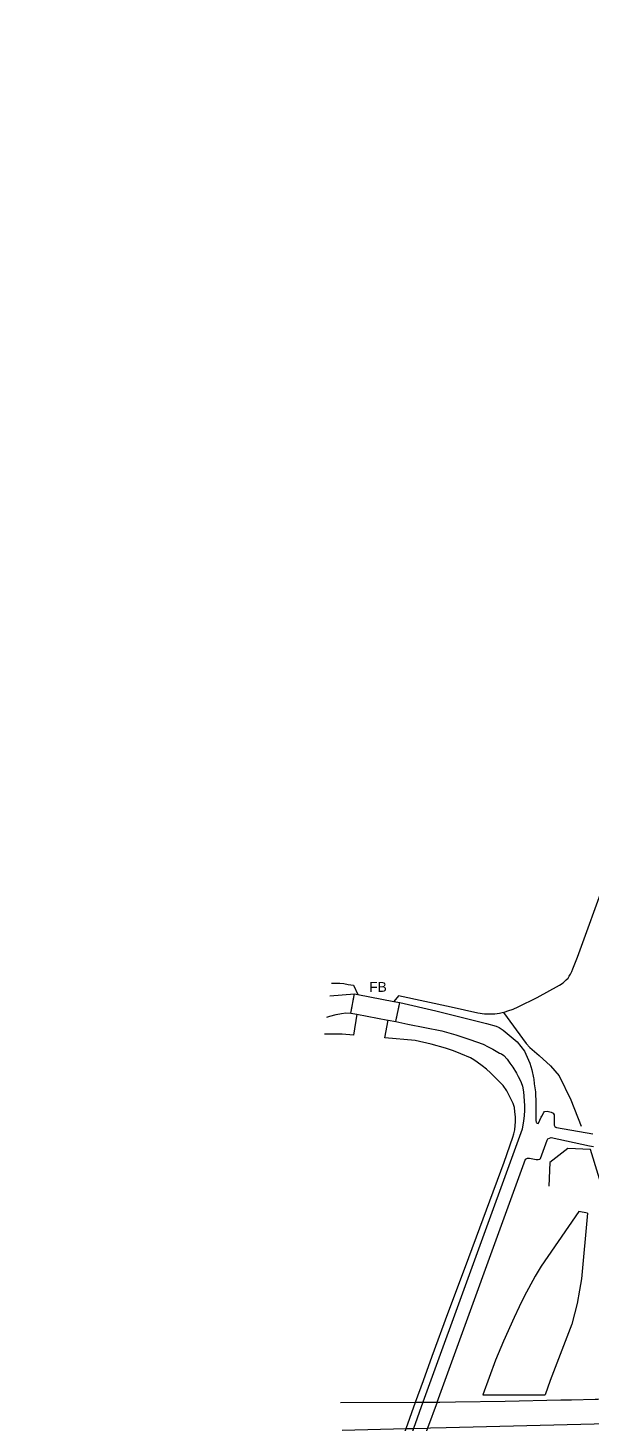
# Model space of a CAD drawing. Header units: millimetres. Extents: x 111502 to 977541, y 8702 to 1044108.
# Drawn here: x 488113.7 to 488200.4, y 240365.3 to 240579.9 of the extents above; entities that cross this region are included whole.
import ezdxf

# ---------------------------------------------------------------- set-up
doc = ezdxf.new("R2010")
doc.units = ezdxf.units.MM
doc.header["$LTSCALE"] = 0.25
doc.linetypes.add('DASHED2', pattern=[9.525, 6.35, -3.175])
doc.layers.add('E HVSS As Laid HV', color=10, linetype='Continuous')
doc.layers.add('X HVSS Site Background', color=8, linetype='Continuous')
doc.styles.add('OS Master Map$1$Standard', font='txt')

# ---------------------------------------------------------------- blocks, each defined once
blk = doc.blocks.new('OS MAP 060722')
at = {"layer": 'X HVSS Site Background', "flags": 128}
for points in [[(-623.78, 1302.29), (-623.13, 1302.54), (-623.13, 1302.54), (-622.28, 1302.79), (-622.28, 1302.79), (-621.53, 1303.14), (-621.53, 1303.14), (-618.58, 1304.59), (-618.58, 1304.59), (-615.18, 1306.49), (-615.18, 1306.49), (-614.63, 1306.84), (-614.63, 1306.84), (-614.13, 1307.29), (-614.13, 1307.29), (-613.83, 1307.54), (-613.83, 1307.54), (-613.68, 1307.84), (-613.68, 1307.84), (-613.48, 1308.14), (-613.48, 1308.14), (-613.28, 1308.54), (-613.28, 1308.54), (-613.13, 1308.99), (-613.13, 1308.99), (-612.93, 1309.49), (-612.93, 1309.49), (-612.38, 1310.79), (-612.38, 1310.79), (-608.03, 1322.74)], [(-633.98, 1242.39), (-620.39, 1279.7), (-620.39, 1279.7), (-620.1, 1279.9), (-620.1, 1279.9), (-619.77, 1279.87), (-619.77, 1279.87), (-619.76, 1279.87), (-619.76, 1279.87), (-618.73, 1279.66), (-618.73, 1279.66), (-618.46, 1279.66), (-618.46, 1279.66), (-618.21, 1279.7), (-618.21, 1279.7), (-618.07, 1279.85), (-618.07, 1279.85), (-617.06, 1282.66), (-617.06, 1282.66), (-616.94, 1282.86), (-616.94, 1282.86), (-616.43, 1283.04), (-616.43, 1283.04), (-610.58, 1281.79), (-610.58, 1281.79), (-609.93, 1281.69)], [(-639.68, 1303.8), (-634.17, 1302.54), (-634.17, 1302.54), (-626.38, 1300.56), (-626.38, 1300.56), (-624.92, 1300.17), (-624.92, 1300.17), (-624.44, 1299.97), (-624.44, 1299.97), (-623.8, 1299.56), (-623.8, 1299.56), (-621.67, 1297.78), (-621.67, 1297.78), (-620.57, 1296.3), (-620.57, 1296.3), (-619.71, 1294.48), (-619.71, 1294.48), (-619.41, 1293.47), (-619.41, 1293.47), (-619.15, 1292.24), (-619.15, 1292.24), (-619.12, 1292.01), (-619.12, 1292.01), (-619.04, 1291.32), (-619.04, 1291.32), (-618.88, 1290.09), (-618.88, 1290.09), (-618.8, 1288.3), (-618.8, 1288.3), (-618.82, 1285.66), (-618.82, 1285.66), (-618.76, 1285.43), (-618.76, 1285.43), (-618.72, 1285.36), (-618.72, 1285.36), (-618.67, 1285.27), (-618.67, 1285.27), (-618.47, 1285.23), (-618.47, 1285.23), (-618.41, 1285.28), (-618.41, 1285.28), (-618, 1286.19), (-618, 1286.19), (-617.91, 1286.32), (-617.91, 1286.32), (-617.58, 1286.88), (-617.58, 1286.88), (-617.45, 1287.03), (-617.45, 1287.03), (-617.07, 1287.08), (-617.07, 1287.08), (-616.45, 1286.97), (-616.45, 1286.97), (-616.15, 1286.81), (-616.15, 1286.81), (-615.98, 1286.53), (-615.98, 1286.53), (-615.97, 1285.04), (-615.97, 1285.04), (-615.97, 1284.93), (-615.97, 1284.93), (-615.89, 1284.76), (-615.89, 1284.76), (-615.73, 1284.64), (-615.73, 1284.64), (-615.63, 1284.57), (-615.63, 1284.57), (-610.03, 1283.64)], [(-650.21, 1306.76), (-649.68, 1306.79), (-649.68, 1306.79), (-648.93, 1306.79), (-648.93, 1306.79), (-648.28, 1306.74), (-648.28, 1306.74), (-647.63, 1306.59), (-647.63, 1306.59), (-646.83, 1306.44), (-646.83, 1306.44), (-646.14, 1305.01)], [(-650.48, 1304.81), (-646.67, 1305.11)], [(-647.23, 1302.18), (-647.08, 1302.94), (-647.08, 1302.94), (-646.81, 1304.39), (-646.81, 1304.39), (-646.67, 1305.11)], [(-647.23, 1302.18), (-646.67, 1305.11)], [(-646.67, 1305.11), (-646.14, 1305.01)], [(-646.14, 1305.01), (-640.62, 1303.98)], [(-623.78, 1302.29), (-624.38, 1302.09), (-624.38, 1302.09), (-625.13, 1301.99), (-625.13, 1301.99), (-625.88, 1301.99), (-625.88, 1301.99), (-626.68, 1302.03), (-626.68, 1302.03), (-627.73, 1302.14), (-627.73, 1302.14), (-631.83, 1303.09), (-631.83, 1303.09), (-639.93, 1304.84), (-639.93, 1304.84), (-640.62, 1303.98)], [(-640.62, 1303.98), (-639.68, 1303.8)], [(-640.34, 1300.88), (-640.23, 1301.39), (-640.23, 1301.39), (-639.85, 1303.02), (-639.85, 1303.02), (-639.68, 1303.8)], [(-640.34, 1300.88), (-639.68, 1303.8)], [(-646.29, 1302), (-646.83, 1298.79), (-646.83, 1298.79), (-648.58, 1298.94), (-648.58, 1298.94), (-651.18, 1298.94), (-651.18, 1298.94), (-651.3, 1298.93)], [(-650.94, 1301.53), (-650.44, 1301.69), (-650.44, 1301.69), (-649.49, 1301.96), (-649.49, 1301.96), (-648.68, 1302.13), (-648.68, 1302.13), (-648, 1302.2), (-648, 1302.2), (-647.23, 1302.18)], [(-647.23, 1302.18), (-646.29, 1302)], [(-646.29, 1302), (-641.54, 1301.1), (-641.54, 1301.1), (-641.51, 1301.1)], [(-637.28, 1242.39), (-636.08, 1245.69), (-636.08, 1245.69), (-634.73, 1249.44), (-634.73, 1249.44), (-632.33, 1255.99), (-632.33, 1255.99), (-629.63, 1263.24), (-629.63, 1263.24), (-623.68, 1279.29), (-623.68, 1279.29), (-622.33, 1283.09), (-622.33, 1283.09), (-622.18, 1283.64), (-622.18, 1283.64), (-622.03, 1284.24), (-622.03, 1284.24), (-621.98, 1284.89), (-621.98, 1284.89), (-621.93, 1285.44), (-621.93, 1285.44), (-621.93, 1286.24), (-621.93, 1286.24), (-622.03, 1286.99), (-622.03, 1286.99), (-622.08, 1287.64), (-622.08, 1287.64), (-622.28, 1288.29), (-622.28, 1288.29), (-622.83, 1289.39), (-622.83, 1289.39), (-623.28, 1290.24), (-623.28, 1290.24), (-623.83, 1291.04), (-623.83, 1291.04), (-625.78, 1292.99), (-625.78, 1292.99), (-626.38, 1293.54), (-626.38, 1293.54), (-627.03, 1294.09), (-627.03, 1294.09), (-627.83, 1294.64), (-627.83, 1294.64), (-628.33, 1294.99), (-628.33, 1294.99), (-628.83, 1295.29), (-628.83, 1295.29), (-630.33, 1295.89), (-630.33, 1295.89), (-631.48, 1296.39), (-631.48, 1296.39), (-632.68, 1296.79), (-632.68, 1296.79), (-634.88, 1297.39), (-634.88, 1297.39), (-637.33, 1297.94), (-637.33, 1297.94), (-642.03, 1298.39), (-642.03, 1298.39), (-641.51, 1301.1)], [(-641.51, 1301.1), (-640.34, 1300.88)], [(-640.34, 1300.88), (-638.46, 1300.49), (-638.46, 1300.49), (-633.26, 1299.43), (-633.26, 1299.43), (-631.08, 1298.84), (-631.08, 1298.84), (-628.93, 1298.14), (-628.93, 1298.14), (-626.88, 1297.39), (-626.88, 1297.39), (-626.13, 1296.99), (-626.13, 1296.99), (-625.43, 1296.64), (-625.43, 1296.64), (-624.88, 1296.34), (-624.88, 1296.34), (-624.38, 1296.04), (-624.38, 1296.04), (-624.08, 1295.89), (-624.08, 1295.89), (-623.73, 1295.64), (-623.73, 1295.64), (-623.23, 1295.09), (-623.23, 1295.09), (-622.78, 1294.49), (-622.78, 1294.49), (-622.33, 1293.84), (-622.33, 1293.84), (-621.78, 1292.94), (-621.78, 1292.94), (-621.53, 1292.44), (-621.53, 1292.44), (-621.28, 1291.99), (-621.28, 1291.99), (-621.08, 1291.49), (-621.08, 1291.49), (-620.88, 1290.94), (-620.88, 1290.94), (-620.68, 1290.09), (-620.68, 1290.09), (-620.58, 1288.69), (-620.58, 1288.69), (-620.53, 1287.94), (-620.53, 1287.94), (-620.53, 1287.24), (-620.53, 1287.24), (-620.58, 1286.39), (-620.58, 1286.39), (-620.68, 1285.64), (-620.68, 1285.64), (-620.93, 1284.34), (-620.93, 1284.34), (-636.18, 1242.39)], [(-623.78, 1302.29), (-620.31, 1297.5), (-620.31, 1297.5), (-619.74, 1296.88), (-619.74, 1296.88), (-618.29, 1295.67), (-618.29, 1295.67), (-616.56, 1294.05), (-616.56, 1294.05), (-615.2, 1292.52), (-615.2, 1292.52), (-613.45, 1288.86), (-613.45, 1288.86), (-611.86, 1284.79)], [(-606.38, 1263.39), (-606.78, 1267.19), (-606.78, 1267.19), (-608.28, 1274.19), (-608.28, 1274.19), (-610.43, 1281.19), (-610.43, 1281.19), (-613.88, 1281.34), (-613.88, 1281.34), (-616.68, 1279.19), (-616.68, 1279.19), (-616.83, 1275.59)], [(-610.88, 1271.44), (-612.18, 1271.69), (-612.18, 1271.69), (-616.98, 1264.79), (-616.98, 1264.79), (-617.98, 1263.29), (-617.98, 1263.29), (-618.93, 1261.74), (-618.93, 1261.74), (-620.58, 1258.64), (-620.58, 1258.64), (-621.38, 1257.04), (-621.38, 1257.04), (-622.13, 1255.39), (-622.13, 1255.39), (-623.78, 1251.74), (-623.78, 1251.74), (-624.98, 1248.84), (-624.98, 1248.84), (-626.93, 1243.49), (-626.93, 1243.49), (-617.38, 1243.49)], [(-610.88, 1271.44), (-611.78, 1261.34), (-611.78, 1261.34), (-612.08, 1259.59), (-612.08, 1259.59), (-612.48, 1257.54), (-612.48, 1257.54), (-613.28, 1254.39), (-613.28, 1254.39), (-616.58, 1245.69), (-616.58, 1245.69), (-617.38, 1243.49)], [(-648.83, 1242.34), (-637.28, 1242.39)], [(-646.43, 1217.04), (-645.78, 1218.83), (-645.78, 1218.83), (-643.14, 1226.16), (-643.14, 1226.16), (-641.5, 1230.69), (-641.5, 1230.69), (-638.74, 1238.33), (-638.74, 1238.33), (-637.28, 1242.39)], [(-636.18, 1242.39), (-637.6, 1238.36), (-637.6, 1238.36), (-640.28, 1230.7), (-640.28, 1230.7), (-641.89, 1226.13), (-641.89, 1226.13), (-644.45, 1218.82), (-644.45, 1218.82), (-645.08, 1217.04)], [(-633.98, 1242.39), (-635.43, 1238.41), (-635.43, 1238.41), (-638.24, 1230.71), (-638.24, 1230.71), (-639.93, 1226.1), (-639.93, 1226.1), (-642.59, 1218.81), (-642.59, 1218.81), (-643.23, 1217.04)], [(-637.28, 1242.39), (-636.18, 1242.39)], [(-636.18, 1242.39), (-633.98, 1242.39)], [(-633.98, 1242.39), (-633.58, 1242.39), (-633.58, 1242.39), (-631.13, 1242.44), (-631.13, 1242.44), (-623.53, 1242.54), (-623.53, 1242.54), (-614.98, 1242.74), (-614.98, 1242.74), (-613.33, 1242.74), (-613.33, 1242.74), (-609.68, 1242.84), (-609.68, 1242.84), (-609.28, 1242.84), (-609.28, 1242.84), (-595.83, 1243.24)], [(-648.56, 1238.09), (-638.74, 1238.33), (-638.74, 1238.33), (-637.6, 1238.36), (-637.6, 1238.36), (-635.43, 1238.41), (-635.43, 1238.41), (-635, 1238.42), (-635, 1238.42), (-632.6, 1238.48), (-632.6, 1238.48), (-597.43, 1239.35), (-597.43, 1239.35), (-585.17, 1239.65), (-585.17, 1239.65), (-569.43, 1240.04), (-569.43, 1240.04), (-566.3, 1240.27)]]:
    blk.add_lwpolyline(points, dxfattribs=at)
at = {"layer": 'X HVSS Site Background', "insert": (-644.38, 1305.44), "char_height": 1.5, "attachment_point": 7, "style": 'OS Master Map$1$Standard'}
blk.add_mtext('{\\farial|b0|i0|c0|p34;FB}', dxfattribs=at)

msp = doc.modelspace()

# ---------------------------------------------------------------- linework, layer by layer
at = {"lineweight": 0}
msp.add_circle((488727.82, 239008.33), 11388.42, dxfattribs=at)

# ---------------------------------------------------------------- block references
at = {"layer": 'E HVSS As Laid HV', "linetype": 'DASHED2', "lineweight": 0}
msp.add_blockref('OS MAP 060722', (488810.58, 239126.31), dxfattribs=at)

doc.saveas('drawing.dxf')
